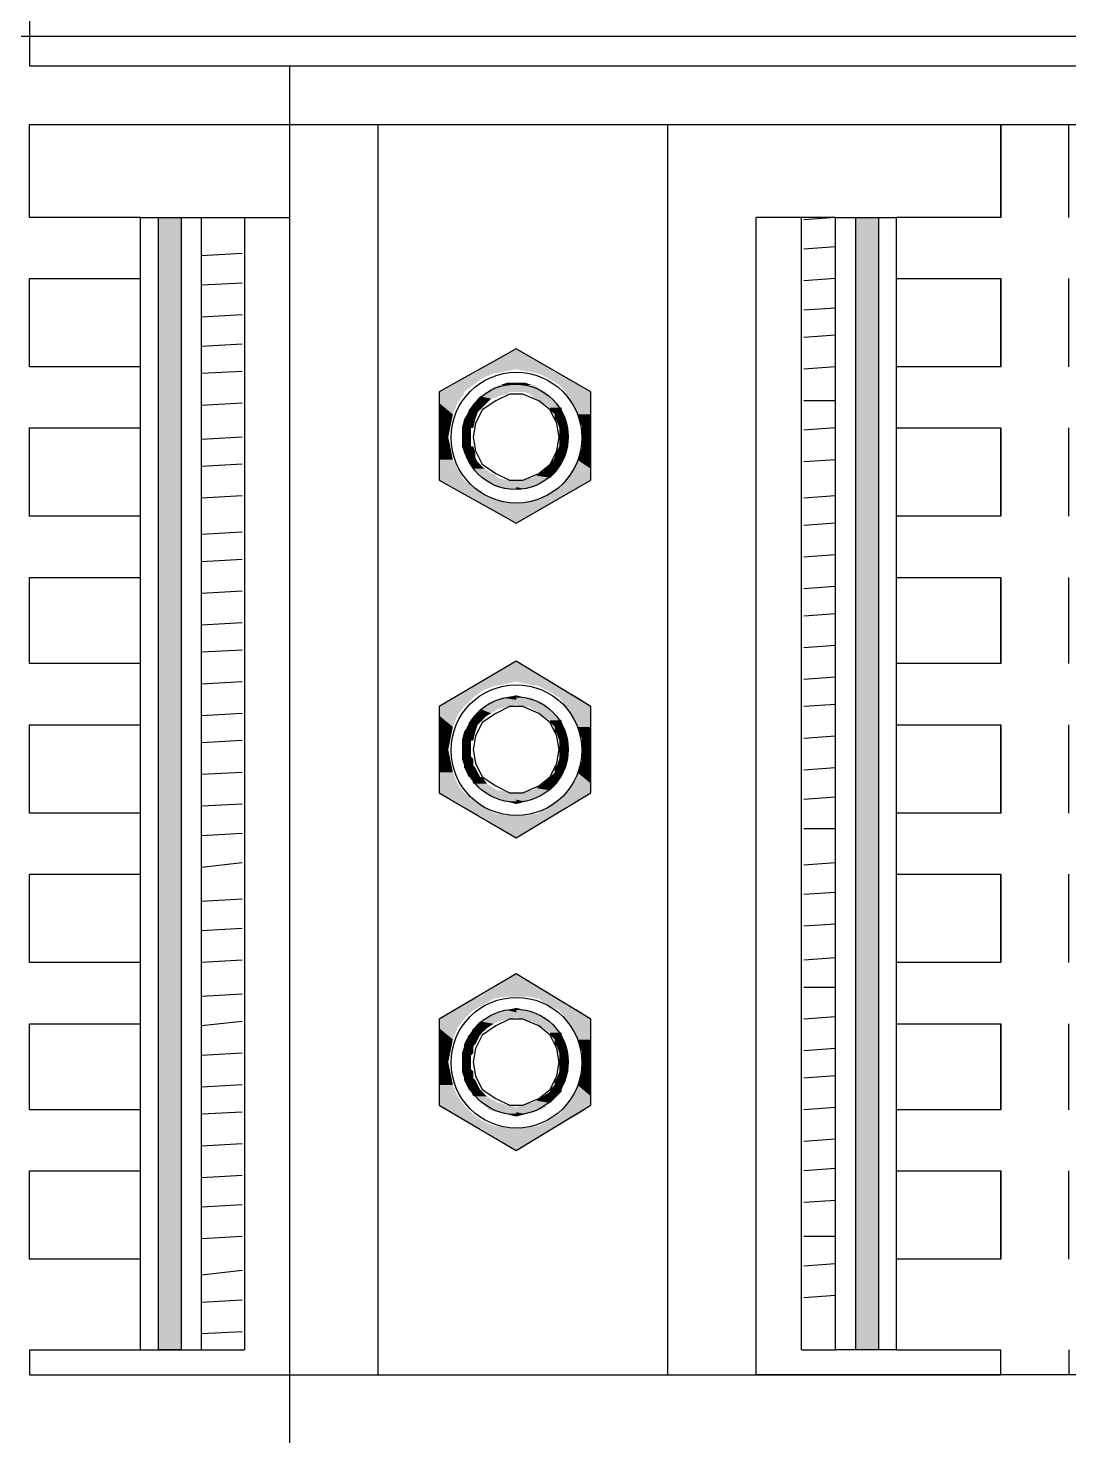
# Model space of a CAD drawing. Header units: millimetres. Extents: x 21.7 to 33, y 17.3 to 23.4.
# Drawn here: x 22.509 to 23.275, y 20.54 to 21.581 of the extents above; entities that cross this region are included whole.
import ezdxf

# ---------------------------------------------------------------- set-up
doc = ezdxf.new("R2010")
doc.units = ezdxf.units.MM
doc.header["$LTSCALE"] = 0.5
doc.layers.add('PDF_Geometry', color=7, linetype='Continuous')
doc.layers.add('PDF_Solid Fills', color=7, linetype='Continuous', true_color=0xcd2027)

msp = doc.modelspace()

# ---------------------------------------------------------------- linework, layer by layer
at = {"layer": 'PDF_Geometry', "lineweight": 25}
msp.add_lwpolyline([(22.51, 21.5533), (24.7567, 21.5533), (24.7567, 21.8517), (22.51, 21.8517)], close=True, dxfattribs=at)
for points in [[(22.3967, 21.575), (24.875, 21.575)], [(22.7017, 20.54), (22.7017, 21.5533)]]:
    msp.add_lwpolyline(points, dxfattribs=at)
at = {"layer": 'PDF_Geometry', "color": 242, "lineweight": 25, "true_color": 0xcd2027}
for points in [[(22.51, 21.4417), (22.51, 21.51)], [(22.5917, 21.4417), (22.51, 21.4417), (22.51, 21.51), (23.225, 21.51), (23.225, 21.4417), (23.1483, 21.4417)], [(22.7667, 20.59), (22.7667, 21.4417), (22.7667, 21.51)], [(22.98, 20.59), (22.98, 21.4417), (22.98, 21.51)], [(23.045, 21.51), (23.465, 21.51)], [(23.225, 21.4417), (23.225, 21.51)], [(23.275, 21.4417), (23.275, 21.51)], [(22.5917, 20.6083), (22.5917, 21.4417)], [(22.5917, 21.4417), (22.6367, 21.4417)], [(22.6367, 20.6083), (22.6367, 21.4417), (22.7017, 21.4417)], [(22.6683, 21.4417), (22.6683, 20.6083)], [(23.465, 20.59), (23.045, 20.59), (23.045, 21.4417)], [(23.1033, 21.4417), (23.045, 21.4417)], [(23.0783, 20.6083), (23.0783, 21.4417)], [(23.1483, 20.6083), (23.1033, 20.6083), (23.1033, 21.4417), (23.08, 21.44)], [(23.1033, 21.4417), (23.1483, 21.4417)], [(23.1483, 20.6083), (23.1483, 21.4417)], [(22.6667, 21.415), (22.6367, 21.4133)], [(23.1033, 21.42), (23.08, 21.4183)], [(22.51, 21.3317), (22.51, 21.3967)], [(22.5917, 21.3317), (22.51, 21.3317), (22.51, 21.3967), (22.5917, 21.3967)], [(22.6667, 21.3933), (22.6367, 21.3917)], [(23.1033, 21.3967), (23.08, 21.395)], [(23.1483, 21.3967), (23.225, 21.3967), (23.225, 21.3317), (23.1483, 21.3317)], [(23.225, 21.3317), (23.225, 21.3967)], [(23.275, 21.3317), (23.275, 21.3967)], [(22.6667, 21.37), (22.6367, 21.3683)], [(23.1033, 21.375), (23.08, 21.3733)], [(22.6667, 21.3483), (22.6367, 21.3467)], [(23.1033, 21.355), (23.08, 21.3533)], [(22.6667, 21.3283), (22.6367, 21.3267)], [(23.1033, 21.3317), (23.08, 21.33)], [(23.1033, 21.3067), (23.08, 21.3067)], [(22.6667, 21.305), (22.6367, 21.3033)], [(22.51, 21.2217), (22.51, 21.2867)], [(22.5917, 21.2217), (22.51, 21.2217), (22.51, 21.2867), (22.5917, 21.2867)], [(23.1033, 21.2867), (23.08, 21.285)], [(23.1483, 21.2867), (23.225, 21.2867), (23.225, 21.2217), (23.1483, 21.2217)], [(23.225, 21.2217), (23.225, 21.2867)], [(23.275, 21.2217), (23.275, 21.2867)], [(22.6667, 21.28), (22.6367, 21.2783)], [(22.6667, 21.26), (22.6367, 21.2583)], [(23.1033, 21.2633), (23.08, 21.2617)], [(22.6667, 21.2367), (22.6367, 21.235)], [(23.1033, 21.2367), (23.08, 21.235)], [(23.1033, 21.2167), (23.08, 21.215)], [(22.6667, 21.21), (22.6367, 21.2083)], [(23.1033, 21.1933), (23.08, 21.1917)], [(22.6667, 21.19), (22.6367, 21.1883)], [(22.51, 21.1133), (22.51, 21.1767)], [(22.5917, 21.1133), (22.51, 21.1133), (22.51, 21.1767), (22.5917, 21.1767)], [(23.1483, 21.1767), (23.225, 21.1767), (23.225, 21.1133), (23.1483, 21.1133)], [(23.225, 21.1133), (23.225, 21.1767)], [(23.275, 21.1133), (23.275, 21.1767)], [(22.6667, 21.1667), (22.6367, 21.165)], [(23.1033, 21.17), (23.08, 21.1683)], [(23.1033, 21.15), (23.08, 21.1483)], [(22.6667, 21.1433), (22.6367, 21.1417)], [(22.6667, 21.1233), (22.6367, 21.1217)], [(23.1033, 21.1267), (23.08, 21.125)], [(22.6667, 21.1), (22.6367, 21.0983)], [(23.1033, 21.1033), (23.08, 21.1017)], [(23.1033, 21.0833), (23.08, 21.0817)], [(22.51, 21.0033), (22.51, 21.0683)], [(22.5917, 21.0033), (22.51, 21.0033), (22.51, 21.0683), (22.5917, 21.0683)], [(22.6667, 21.0767), (22.6367, 21.075)], [(23.1483, 21.0683), (23.225, 21.0683), (23.225, 21.0033), (23.1483, 21.0033)], [(23.225, 21.0033), (23.225, 21.0683)], [(23.275, 21.0033), (23.275, 21.0683)], [(22.6667, 21.0567), (22.6367, 21.055)], [(23.1033, 21.06), (23.08, 21.0583)], [(23.1033, 21.0367), (23.08, 21.035)], [(22.6667, 21.0333), (22.6367, 21.0317)], [(23.1033, 21.015), (23.08, 21.0133)], [(22.6667, 21.01), (22.6367, 21.0083)], [(22.6667, 20.9883), (22.6367, 20.9867)], [(23.1033, 20.9917), (23.08, 20.9917)], [(22.6667, 20.9667), (22.6367, 20.9633)], [(23.1033, 20.9667), (23.08, 20.965)], [(22.51, 20.8933), (22.51, 20.9583)], [(22.5917, 20.8933), (22.51, 20.8933), (22.51, 20.9583), (22.5917, 20.9583)], [(23.1483, 20.9583), (23.225, 20.9583), (23.225, 20.8933), (23.1483, 20.8933)], [(23.225, 20.8933), (23.225, 20.9583)], [(23.275, 20.8933), (23.275, 20.9583)], [(23.1033, 20.945), (23.08, 20.9433)], [(22.6667, 20.94), (22.6367, 20.9383)], [(23.1033, 20.9217), (23.08, 20.92)], [(22.6667, 20.9183), (22.6367, 20.9167)], [(22.6667, 20.895), (22.6367, 20.8933)], [(23.1033, 20.8967), (23.08, 20.895)], [(22.6667, 20.87), (22.6367, 20.8683)], [(23.1033, 20.875), (23.08, 20.875)], [(22.51, 20.785), (22.51, 20.8483)], [(22.5917, 20.785), (22.51, 20.785), (22.51, 20.8483), (22.5917, 20.8483)], [(22.6667, 20.85), (22.6367, 20.8467)], [(23.1033, 20.8533), (23.08, 20.8517)], [(23.1483, 20.8483), (23.225, 20.8483), (23.225, 20.785), (23.1483, 20.785)], [(23.225, 20.785), (23.225, 20.8483)], [(23.275, 20.785), (23.275, 20.8483)], [(23.1033, 20.83), (23.08, 20.8283)], [(22.6667, 20.8267), (22.6367, 20.825)], [(23.1033, 20.81), (23.08, 20.8083)], [(22.6667, 20.8033), (22.6367, 20.8017)], [(23.1033, 20.7867), (23.08, 20.785)], [(22.6667, 20.7833), (22.6367, 20.7817)], [(22.6667, 20.76), (22.6367, 20.7583)], [(23.1033, 20.7633), (23.08, 20.7617)], [(22.51, 20.675), (22.51, 20.74)], [(22.5917, 20.675), (22.51, 20.675), (22.51, 20.74), (22.5917, 20.74)], [(22.6667, 20.7367), (22.6367, 20.735)], [(23.1033, 20.7417), (23.08, 20.74)], [(23.1483, 20.74), (23.225, 20.74), (23.225, 20.675), (23.1483, 20.675)], [(23.225, 20.675), (23.225, 20.74)], [(23.275, 20.675), (23.275, 20.74)], [(22.6667, 20.715), (22.6367, 20.7133)], [(23.1033, 20.7183), (23.08, 20.7167)], [(22.6667, 20.6917), (22.6367, 20.69)], [(23.1033, 20.6917), (23.08, 20.6917)], [(23.1033, 20.6717), (23.08, 20.67)], [(22.6667, 20.6667), (22.6367, 20.6633)], [(22.6667, 20.645), (22.6367, 20.6433)], [(23.1033, 20.6483), (23.08, 20.6467)], [(22.6667, 20.6217), (22.6367, 20.62)], [(22.51, 20.6083), (22.51, 20.59)], [(22.51, 20.6083), (22.5917, 20.6083), (22.6367, 20.6083), (22.6683, 20.6083)], [(23.0783, 20.6083), (23.1033, 20.6083)], [(23.1483, 20.6083), (23.225, 20.6083)], [(23.225, 20.59), (23.225, 20.6083)], [(23.275, 20.6083), (23.275, 20.59)], [(22.51, 20.59), (22.6967, 20.59)], [(22.6967, 20.59), (23.225, 20.59)]]:
    msp.add_lwpolyline(points, dxfattribs=at)
for points in [[(22.605, 21.4417), (22.6217, 21.4417), (22.6217, 20.6083), (22.605, 20.6083)], [(23.1183, 21.4417), (23.135, 21.4417), (23.135, 20.6083), (23.1183, 20.6083)], [(22.8683, 21.345), (22.8117, 21.3133), (22.8117, 21.2483), (22.8683, 21.2167), (22.9233, 21.2483), (22.9233, 21.3133)], [(22.9, 21.28), (22.8983, 21.29), (22.8933, 21.3), (22.885, 21.3067), (22.8733, 21.3117), (22.8633, 21.3117), (22.8533, 21.3067), (22.8433, 21.3), (22.8383, 21.29), (22.8367, 21.28), (22.8383, 21.27), (22.8433, 21.26), (22.8533, 21.2533), (22.8633, 21.2483), (22.8733, 21.2483), (22.885, 21.2533), (22.8933, 21.26), (22.8983, 21.27)], [(22.8683, 21.115), (22.8117, 21.0817), (22.8117, 21.0183), (22.8683, 20.985), (22.9233, 21.0183), (22.9233, 21.0817)], [(22.9, 21.05), (22.8983, 21.06), (22.8933, 21.07), (22.885, 21.0767), (22.8733, 21.0817), (22.8633, 21.0817), (22.8533, 21.0767), (22.8433, 21.07), (22.8383, 21.06), (22.8367, 21.05), (22.8383, 21.04), (22.8433, 21.03), (22.8533, 21.0233), (22.8633, 21.0183), (22.8733, 21.0183), (22.885, 21.0233), (22.8933, 21.03), (22.8983, 21.04)], [(22.8683, 20.885), (22.8117, 20.8517), (22.8117, 20.7883), (22.8683, 20.755), (22.9233, 20.7883), (22.9233, 20.8517)], [(22.9, 20.82), (22.8983, 20.83), (22.8933, 20.84), (22.885, 20.8467), (22.8733, 20.8517), (22.8633, 20.8517), (22.8533, 20.8467), (22.8433, 20.84), (22.8383, 20.83), (22.8367, 20.82), (22.8383, 20.81), (22.8433, 20.8), (22.8533, 20.7933), (22.8633, 20.7883), (22.8733, 20.7883), (22.885, 20.7933), (22.8933, 20.8), (22.8983, 20.81)]]:
    msp.add_lwpolyline(points, close=True, dxfattribs=at)
for centre, radius in [((22.8685, 21.2796), 0.0481), ((22.8678, 21.2802), 0.0388), ((22.8685, 21.0496), 0.0481), ((22.8678, 21.0502), 0.0388), ((22.8685, 20.8196), 0.0481), ((22.8678, 20.8202), 0.0388)]:
    msp.add_circle(centre, radius, dxfattribs=at)
at = {"layer": 'PDF_Solid Fills', "transparency": 33554559}
for points in [[(22.605, 21.4417), (22.6217, 20.6083), (22.605, 20.6083)], [(22.605, 21.4417), (22.6217, 21.4417), (22.6217, 20.6083)], [(23.1183, 21.4417), (23.135, 20.6083), (23.1183, 20.6083)], [(23.1183, 21.4417), (23.135, 21.4417), (23.135, 20.6083)], [(22.8683, 21.345), (22.8683, 21.33), (22.8417, 21.33)], [(22.8683, 21.345), (22.895, 21.33), (22.8683, 21.33)], [(22.84, 21.3283), (22.8517, 21.3267), (22.8367, 21.3267)], [(22.8417, 21.33), (22.86, 21.3283), (22.84, 21.3283)], [(22.84, 21.3283), (22.86, 21.3283), (22.8517, 21.3267)], [(22.8417, 21.33), (22.8683, 21.33), (22.86, 21.3283)], [(22.8683, 21.33), (22.895, 21.3283), (22.8767, 21.3283)], [(22.8683, 21.33), (22.895, 21.33), (22.895, 21.3283)], [(22.8767, 21.3283), (22.9, 21.3267), (22.885, 21.3267)], [(22.8767, 21.3283), (22.895, 21.3283), (22.9, 21.3267)], [(22.8217, 21.3183), (22.83, 21.3133), (22.8117, 21.3133)], [(22.83, 21.3233), (22.8367, 21.3183), (22.8217, 21.3183)], [(22.8217, 21.3183), (22.8367, 21.3183), (22.83, 21.3133)], [(22.8367, 21.3267), (22.8433, 21.3233), (22.83, 21.3233)], [(22.83, 21.3233), (22.8433, 21.3233), (22.8367, 21.3183)], [(22.8367, 21.3267), (22.8517, 21.3267), (22.8433, 21.3233)], [(22.855, 21.3183), (22.8683, 21.315), (22.8483, 21.315)], [(22.8567, 21.3183), (22.8683, 21.3183), (22.855, 21.3183)], [(22.855, 21.3183), (22.8683, 21.3183), (22.8683, 21.315)], [(22.8617, 21.32), (22.8683, 21.3183), (22.8567, 21.3183)], [(22.8567, 21.3183), (22.8683, 21.3183), (22.8683, 21.3183)], [(22.8683, 21.32), (22.8617, 21.32), (22.8617, 21.32)], [(22.8617, 21.32), (22.8683, 21.32), (22.8683, 21.3183)], [(22.8683, 21.32), (22.875, 21.32), (22.875, 21.32)], [(22.8683, 21.32), (22.88, 21.3183), (22.8683, 21.3183)], [(22.8683, 21.32), (22.875, 21.32), (22.88, 21.3183)], [(22.8683, 21.3183), (22.8817, 21.3183), (22.8817, 21.3183)], [(22.8683, 21.3183), (22.88, 21.3183), (22.8817, 21.3183)], [(22.8683, 21.3183), (22.8867, 21.315), (22.8683, 21.315)], [(22.8683, 21.3183), (22.8817, 21.3183), (22.8867, 21.315)], [(22.885, 21.3267), (22.905, 21.3233), (22.8917, 21.3233)], [(22.885, 21.3267), (22.9, 21.3267), (22.905, 21.3233)], [(22.8917, 21.3233), (22.915, 21.3183), (22.9, 21.3183)], [(22.8917, 21.3233), (22.905, 21.3233), (22.915, 21.3183)], [(22.9, 21.3183), (22.9233, 21.3133), (22.905, 21.3133)], [(22.9, 21.3183), (22.915, 21.3183), (22.9233, 21.3133)], [(22.8117, 21.3133), (22.83, 21.3117), (22.8117, 21.3117)], [(22.8117, 21.3133), (22.83, 21.3133), (22.83, 21.3117)], [(22.8117, 21.3117), (22.825, 21.305), (22.8117, 21.305)], [(22.8117, 21.3117), (22.83, 21.3117), (22.825, 21.305)], [(22.84, 21.3083), (22.8467, 21.305), (22.8383, 21.305)], [(22.8417, 21.31), (22.85, 21.3083), (22.84, 21.3083)], [(22.84, 21.3083), (22.85, 21.3083), (22.8467, 21.305)], [(22.845, 21.3117), (22.855, 21.31), (22.8417, 21.31)], [(22.8417, 21.31), (22.855, 21.31), (22.855, 21.31)], [(22.8417, 21.31), (22.855, 21.31), (22.85, 21.3083)], [(22.8467, 21.3133), (22.8633, 21.3133), (22.845, 21.3133)], [(22.845, 21.3133), (22.8617, 21.3117), (22.845, 21.3117)], [(22.845, 21.3133), (22.8633, 21.3133), (22.8617, 21.3117)], [(22.845, 21.3117), (22.8617, 21.3117), (22.855, 21.31)], [(22.8483, 21.315), (22.8683, 21.3133), (22.8467, 21.3133)], [(22.8467, 21.3133), (22.8683, 21.3133), (22.8633, 21.3133)], [(22.8483, 21.315), (22.8683, 21.315), (22.8683, 21.3133)], [(22.8683, 21.315), (22.89, 21.3133), (22.8683, 21.3133)], [(22.8683, 21.315), (22.8867, 21.315), (22.89, 21.3133)], [(22.8683, 21.3133), (22.89, 21.3133), (22.8717, 21.3133)], [(22.8683, 21.3133), (22.89, 21.3133), (22.89, 21.3133)], [(22.8717, 21.3133), (22.89, 21.3133), (22.8733, 21.3133)], [(22.8717, 21.3133), (22.89, 21.3133), (22.89, 21.3133)], [(22.8733, 21.3133), (22.8917, 21.3117), (22.8783, 21.3117)], [(22.8733, 21.3133), (22.89, 21.3133), (22.8917, 21.3117)], [(22.8783, 21.3117), (22.8933, 21.31), (22.88, 21.31)], [(22.8783, 21.3117), (22.8917, 21.3117), (22.8933, 21.31)], [(22.88, 21.31), (22.895, 21.3083), (22.8833, 21.3083)], [(22.88, 21.31), (22.8933, 21.31), (22.895, 21.3083)], [(22.8833, 21.3083), (22.8983, 21.305), (22.8883, 21.305)], [(22.8833, 21.3083), (22.895, 21.3083), (22.8983, 21.305)], [(22.905, 21.3133), (22.9233, 21.3117), (22.905, 21.3117)], [(22.905, 21.3133), (22.9233, 21.3133), (22.9233, 21.3117)], [(22.905, 21.3117), (22.9233, 21.305), (22.91, 21.305)], [(22.905, 21.3117), (22.9233, 21.3117), (22.9233, 21.305)], [(22.8117, 21.305), (22.8217, 21.2967), (22.8117, 21.2967)], [(22.8117, 21.305), (22.825, 21.305), (22.8217, 21.2967)], [(22.8117, 21.2967), (22.82, 21.2883), (22.8117, 21.2883)], [(22.8117, 21.2967), (22.8217, 21.2967), (22.82, 21.2883)], [(22.8333, 21.2983), (22.8383, 21.2933), (22.83, 21.2933)], [(22.8367, 21.3033), (22.8417, 21.3), (22.8333, 21.3)], [(22.8333, 21.3), (22.84, 21.2983), (22.8333, 21.2983)], [(22.8333, 21.3), (22.8417, 21.3), (22.84, 21.2983)], [(22.8333, 21.2983), (22.84, 21.2983), (22.8383, 21.2933)], [(22.8383, 21.305), (22.845, 21.3033), (22.8367, 21.3033)], [(22.8367, 21.3033), (22.845, 21.3033), (22.8417, 21.3)], [(22.8383, 21.305), (22.8467, 21.305), (22.845, 21.3033)], [(22.8883, 21.305), (22.8983, 21.305), (22.8983, 21.305)], [(22.8883, 21.305), (22.9017, 21.3017), (22.8933, 21.3017)], [(22.8883, 21.305), (22.8983, 21.305), (22.9017, 21.3017)], [(22.8933, 21.3017), (22.9017, 21.3), (22.8933, 21.3)], [(22.8933, 21.3017), (22.9017, 21.3017), (22.9017, 21.3)], [(22.8933, 21.3), (22.9033, 21.2967), (22.8967, 21.2967)], [(22.8933, 21.3), (22.9017, 21.3), (22.9033, 21.2967)], [(22.8967, 21.2967), (22.905, 21.2933), (22.8967, 21.2933)], [(22.8967, 21.2967), (22.9033, 21.2967), (22.905, 21.2933)], [(22.91, 21.305), (22.9233, 21.2967), (22.9133, 21.2967)], [(22.91, 21.305), (22.9233, 21.305), (22.9233, 21.2967)], [(22.9133, 21.2967), (22.9233, 21.2883), (22.9167, 21.2883)], [(22.9133, 21.2967), (22.9233, 21.2967), (22.9233, 21.2883)], [(22.8117, 21.2883), (22.8183, 21.28), (22.8117, 21.28)], [(22.8117, 21.2883), (22.82, 21.2883), (22.8183, 21.28)], [(22.83, 21.2933), (22.8367, 21.2867), (22.8283, 21.2867)], [(22.8283, 21.2867), (22.835, 21.2867), (22.835, 21.2867)], [(22.8283, 21.2867), (22.8367, 21.2867), (22.835, 21.2867)], [(22.8283, 21.2867), (22.835, 21.28), (22.8283, 21.28)], [(22.8283, 21.2867), (22.835, 21.2867), (22.835, 21.28)], [(22.83, 21.2933), (22.8383, 21.2933), (22.8383, 21.2933)], [(22.83, 21.2933), (22.8383, 21.2933), (22.8367, 21.2867)], [(22.8967, 21.2933), (22.905, 21.2917), (22.8983, 21.2917)], [(22.8967, 21.2933), (22.905, 21.2933), (22.905, 21.2917)], [(22.8983, 21.2917), (22.9067, 21.2867), (22.9, 21.2867)], [(22.8983, 21.2917), (22.905, 21.2917), (22.9067, 21.2867)], [(22.9, 21.2867), (22.9067, 21.2867), (22.9067, 21.2867)], [(22.9, 21.2867), (22.9067, 21.28), (22.9, 21.28)], [(22.9, 21.2867), (22.9067, 21.2867), (22.9067, 21.28)], [(22.9167, 21.2883), (22.9233, 21.28), (22.9167, 21.28)], [(22.9167, 21.2883), (22.9233, 21.2883), (22.9233, 21.28)], [(22.8117, 21.28), (22.82, 21.2717), (22.8117, 21.2717)], [(22.8117, 21.28), (22.8183, 21.28), (22.82, 21.2717)], [(22.8283, 21.28), (22.835, 21.2733), (22.8283, 21.2733)], [(22.8283, 21.28), (22.835, 21.28), (22.835, 21.2733)], [(22.9, 21.28), (22.9067, 21.275), (22.9, 21.275)], [(22.9, 21.28), (22.9067, 21.28), (22.9067, 21.275)], [(22.9, 21.275), (22.9067, 21.2733), (22.9, 21.2733)], [(22.9, 21.275), (22.9067, 21.275), (22.9067, 21.2733)], [(22.9167, 21.28), (22.9233, 21.2717), (22.9167, 21.2717)], [(22.9167, 21.28), (22.9233, 21.28), (22.9233, 21.2717)], [(22.8117, 21.2717), (22.8217, 21.2633), (22.8117, 21.2633)], [(22.8117, 21.2717), (22.82, 21.2717), (22.8217, 21.2633)], [(22.8283, 21.2733), (22.8367, 21.2733), (22.8367, 21.2733)], [(22.8283, 21.2733), (22.835, 21.2733), (22.8367, 21.2733)], [(22.8283, 21.2733), (22.8383, 21.2683), (22.83, 21.2683)], [(22.8283, 21.2733), (22.8367, 21.2733), (22.8383, 21.2683)], [(22.83, 21.2683), (22.8383, 21.265), (22.8317, 21.265)], [(22.83, 21.2683), (22.8383, 21.2683), (22.8383, 21.265)], [(22.8317, 21.265), (22.84, 21.2617), (22.8333, 21.2617)], [(22.8317, 21.265), (22.8383, 21.265), (22.84, 21.2617)], [(22.8967, 21.265), (22.9017, 21.26), (22.8933, 21.26)], [(22.8983, 21.27), (22.905, 21.2667), (22.8967, 21.2667)], [(22.8967, 21.2667), (22.9033, 21.265), (22.8967, 21.265)], [(22.8967, 21.2667), (22.905, 21.2667), (22.9033, 21.265)], [(22.8967, 21.265), (22.9033, 21.265), (22.9017, 21.26)], [(22.9, 21.2733), (22.905, 21.27), (22.8983, 21.27)], [(22.8983, 21.27), (22.905, 21.27), (22.905, 21.2667)], [(22.9, 21.2733), (22.9067, 21.2733), (22.905, 21.27)], [(22.9167, 21.2717), (22.9233, 21.2633), (22.9133, 21.2633)], [(22.9167, 21.2717), (22.9233, 21.2717), (22.9233, 21.2633)], [(22.8117, 21.2633), (22.825, 21.2567), (22.8117, 21.2567)], [(22.8117, 21.2633), (22.8217, 21.2633), (22.825, 21.2567)], [(22.8117, 21.2567), (22.83, 21.2483), (22.8117, 21.2483)], [(22.8117, 21.2567), (22.825, 21.2567), (22.83, 21.2483)], [(22.8333, 21.2617), (22.8433, 21.2583), (22.835, 21.2583)], [(22.8333, 21.2617), (22.84, 21.2617), (22.8433, 21.2583)], [(22.835, 21.2583), (22.845, 21.2567), (22.8367, 21.2567)], [(22.835, 21.2583), (22.8433, 21.2583), (22.845, 21.2567)], [(22.8367, 21.2567), (22.85, 21.2533), (22.84, 21.2533)], [(22.8367, 21.2567), (22.845, 21.2567), (22.85, 21.2533)], [(22.8883, 21.255), (22.895, 21.2517), (22.8833, 21.2517)], [(22.8933, 21.26), (22.8983, 21.255), (22.8883, 21.255)], [(22.8883, 21.255), (22.8983, 21.255), (22.8983, 21.255)], [(22.8883, 21.255), (22.8983, 21.255), (22.895, 21.2517)], [(22.8933, 21.26), (22.9017, 21.26), (22.9017, 21.26)], [(22.8933, 21.26), (22.9017, 21.26), (22.8983, 21.255)], [(22.91, 21.2567), (22.9233, 21.2483), (22.905, 21.2483)], [(22.9133, 21.2633), (22.9233, 21.2567), (22.91, 21.2567)], [(22.91, 21.2567), (22.9233, 21.2567), (22.9233, 21.2483)], [(22.9133, 21.2633), (22.9233, 21.2633), (22.9233, 21.2567)], [(22.8117, 21.2483), (22.83, 21.2483), (22.83, 21.2483)], [(22.8117, 21.2483), (22.8367, 21.2433), (22.8217, 21.2433)], [(22.8117, 21.2483), (22.83, 21.2483), (22.8367, 21.2433)], [(22.84, 21.2533), (22.8517, 21.2533), (22.8517, 21.2533)], [(22.84, 21.2533), (22.85, 21.2533), (22.8517, 21.2533)], [(22.84, 21.2533), (22.855, 21.25), (22.8433, 21.25)], [(22.84, 21.2533), (22.8517, 21.2533), (22.855, 21.25)], [(22.8433, 21.25), (22.8617, 21.2483), (22.845, 21.2483)], [(22.8433, 21.25), (22.855, 21.25), (22.8617, 21.2483)], [(22.845, 21.2483), (22.8633, 21.2483), (22.8633, 21.2483)], [(22.845, 21.2483), (22.8617, 21.2483), (22.8633, 21.2483)], [(22.845, 21.2483), (22.8683, 21.2483), (22.8683, 21.2483)], [(22.845, 21.2483), (22.8633, 21.2483), (22.8683, 21.2483)], [(22.845, 21.2483), (22.8683, 21.2483), (22.8683, 21.2483)], [(22.845, 21.2483), (22.8683, 21.2433), (22.8533, 21.2433)], [(22.845, 21.2483), (22.8683, 21.2483), (22.8683, 21.2433)], [(22.8717, 21.2483), (22.89, 21.2483), (22.8683, 21.2483)], [(22.8683, 21.2483), (22.89, 21.2483), (22.89, 21.2483)], [(22.8683, 21.2483), (22.8867, 21.2467), (22.8683, 21.2467)], [(22.8683, 21.2483), (22.89, 21.2483), (22.8867, 21.2467)], [(22.8683, 21.2467), (22.8817, 21.2433), (22.8683, 21.2433)], [(22.8683, 21.2467), (22.8867, 21.2467), (22.8817, 21.2433)], [(22.8733, 21.2483), (22.89, 21.2483), (22.8717, 21.2483)], [(22.8717, 21.2483), (22.89, 21.2483), (22.89, 21.2483)], [(22.8783, 21.25), (22.89, 21.2483), (22.8733, 21.2483)], [(22.8733, 21.2483), (22.89, 21.2483), (22.89, 21.2483)], [(22.88, 21.25), (22.8917, 21.25), (22.8783, 21.25)], [(22.8783, 21.25), (22.8917, 21.25), (22.89, 21.2483)], [(22.8833, 21.2517), (22.8933, 21.25), (22.88, 21.25)], [(22.88, 21.25), (22.8933, 21.25), (22.8917, 21.25)], [(22.8833, 21.2517), (22.895, 21.2517), (22.8933, 21.25)], [(22.905, 21.2483), (22.915, 21.2433), (22.9, 21.2433)], [(22.905, 21.2483), (22.9233, 21.2483), (22.9233, 21.2483)], [(22.905, 21.2483), (22.9233, 21.2483), (22.915, 21.2433)], [(22.8217, 21.2433), (22.8433, 21.2383), (22.83, 21.2383)], [(22.8217, 21.2433), (22.8367, 21.2433), (22.8433, 21.2383)], [(22.83, 21.2383), (22.8517, 21.235), (22.8367, 21.235)], [(22.83, 21.2383), (22.8433, 21.2383), (22.8517, 21.235)], [(22.8367, 21.235), (22.86, 21.2317), (22.84, 21.2317)], [(22.8367, 21.235), (22.8517, 21.235), (22.86, 21.2317)], [(22.8533, 21.2433), (22.8683, 21.2417), (22.86, 21.2417)], [(22.8533, 21.2433), (22.8683, 21.2433), (22.8683, 21.2417)], [(22.86, 21.2417), (22.8683, 21.2417), (22.8617, 21.2417)], [(22.86, 21.2417), (22.8683, 21.2417), (22.8683, 21.2417)], [(22.8617, 21.2417), (22.8683, 21.2417), (22.8683, 21.2417)], [(22.8683, 21.2433), (22.875, 21.2417), (22.8683, 21.2417)], [(22.8683, 21.2433), (22.8817, 21.2433), (22.875, 21.2417)], [(22.8683, 21.2417), (22.875, 21.2417), (22.875, 21.2417)], [(22.885, 21.235), (22.895, 21.2317), (22.8767, 21.2317)], [(22.8917, 21.2383), (22.9, 21.235), (22.885, 21.235)], [(22.885, 21.235), (22.9, 21.235), (22.895, 21.2317)], [(22.9, 21.2433), (22.905, 21.2383), (22.8917, 21.2383)], [(22.8917, 21.2383), (22.905, 21.2383), (22.9, 21.235)], [(22.9, 21.2433), (22.915, 21.2433), (22.905, 21.2383)], [(22.84, 21.2317), (22.8683, 21.2317), (22.8417, 21.2317)], [(22.84, 21.2317), (22.86, 21.2317), (22.8683, 21.2317)], [(22.8417, 21.2317), (22.8683, 21.2317), (22.8683, 21.2167)], [(22.8683, 21.2317), (22.895, 21.2317), (22.8683, 21.2167)], [(22.8767, 21.2317), (22.895, 21.2317), (22.8683, 21.2317)], [(22.8767, 21.2317), (22.895, 21.2317), (22.895, 21.2317)], [(22.8683, 21.115), (22.8683, 21.1), (22.8417, 21.1)], [(22.8683, 21.115), (22.895, 21.1), (22.8683, 21.1)], [(22.84, 21.0983), (22.8517, 21.0967), (22.8367, 21.0967)], [(22.8417, 21.1), (22.86, 21.0983), (22.84, 21.0983)], [(22.84, 21.0983), (22.86, 21.0983), (22.8517, 21.0967)], [(22.8417, 21.1), (22.8683, 21.1), (22.86, 21.0983)], [(22.8683, 21.1), (22.895, 21.0983), (22.8767, 21.0983)], [(22.8683, 21.1), (22.895, 21.1), (22.895, 21.0983)], [(22.8767, 21.0983), (22.9, 21.0967), (22.885, 21.0967)], [(22.8767, 21.0983), (22.895, 21.0983), (22.9, 21.0967)], [(22.8217, 21.0883), (22.83, 21.0817), (22.8117, 21.0817)], [(22.83, 21.0933), (22.8367, 21.0883), (22.8217, 21.0883)], [(22.8217, 21.0883), (22.8367, 21.0883), (22.83, 21.0817)], [(22.8367, 21.0967), (22.8433, 21.0933), (22.83, 21.0933)], [(22.83, 21.0933), (22.8433, 21.0933), (22.8367, 21.0883)], [(22.8367, 21.0967), (22.8517, 21.0967), (22.8433, 21.0933)], [(22.8567, 21.0883), (22.8683, 21.0867), (22.855, 21.0867)], [(22.8617, 21.0883), (22.8683, 21.0883), (22.8567, 21.0883)], [(22.8567, 21.0883), (22.8683, 21.0883), (22.8683, 21.0867)], [(22.8683, 21.09), (22.8683, 21.0883), (22.8617, 21.0883)], [(22.8617, 21.0883), (22.8683, 21.0883), (22.8683, 21.0883)], [(22.8683, 21.09), (22.875, 21.0883), (22.8683, 21.0883)], [(22.8683, 21.0883), (22.88, 21.0883), (22.88, 21.0883)], [(22.8683, 21.0883), (22.875, 21.0883), (22.88, 21.0883)], [(22.8683, 21.0883), (22.8817, 21.0867), (22.8683, 21.0867)], [(22.8683, 21.0883), (22.88, 21.0883), (22.8817, 21.0867)], [(22.885, 21.0967), (22.905, 21.0933), (22.8917, 21.0933)], [(22.885, 21.0967), (22.9, 21.0967), (22.905, 21.0933)], [(22.8917, 21.0933), (22.915, 21.0883), (22.9, 21.0883)], [(22.8917, 21.0933), (22.905, 21.0933), (22.915, 21.0883)], [(22.9, 21.0883), (22.9233, 21.0817), (22.905, 21.0817)], [(22.9, 21.0883), (22.915, 21.0883), (22.9233, 21.0817)], [(22.8117, 21.0817), (22.83, 21.0817), (22.83, 21.0817)], [(22.8117, 21.0817), (22.825, 21.075), (22.8117, 21.075)], [(22.8117, 21.0817), (22.83, 21.0817), (22.825, 21.075)], [(22.8417, 21.08), (22.85, 21.0767), (22.84, 21.0767)], [(22.845, 21.0817), (22.855, 21.08), (22.8417, 21.08)], [(22.8417, 21.08), (22.855, 21.08), (22.855, 21.08)], [(22.8417, 21.08), (22.855, 21.08), (22.85, 21.0767)], [(22.8467, 21.0833), (22.8633, 21.0817), (22.845, 21.0817)], [(22.845, 21.0817), (22.8617, 21.0817), (22.8617, 21.0817)], [(22.845, 21.0817), (22.8633, 21.0817), (22.8617, 21.0817)], [(22.845, 21.0817), (22.8617, 21.0817), (22.855, 21.08)], [(22.8483, 21.085), (22.8683, 21.0833), (22.8467, 21.0833)], [(22.8467, 21.0833), (22.8683, 21.0833), (22.8633, 21.0817)], [(22.855, 21.0867), (22.8683, 21.085), (22.8483, 21.085)], [(22.8483, 21.085), (22.8683, 21.085), (22.8683, 21.0833)], [(22.855, 21.0867), (22.8683, 21.0867), (22.8683, 21.085)], [(22.8683, 21.0867), (22.8867, 21.085), (22.8683, 21.085)], [(22.8683, 21.0867), (22.8817, 21.0867), (22.8867, 21.085)], [(22.8683, 21.085), (22.89, 21.0833), (22.8683, 21.0833)], [(22.8683, 21.085), (22.8867, 21.085), (22.89, 21.0833)], [(22.8683, 21.0833), (22.89, 21.0817), (22.8717, 21.0817)], [(22.8683, 21.0833), (22.89, 21.0833), (22.89, 21.0817)], [(22.8717, 21.0817), (22.89, 21.0817), (22.8733, 21.0817)], [(22.8717, 21.0817), (22.89, 21.0817), (22.89, 21.0817)], [(22.8733, 21.0817), (22.8917, 21.0817), (22.8783, 21.0817)], [(22.8733, 21.0817), (22.89, 21.0817), (22.8917, 21.0817)], [(22.8783, 21.0817), (22.8933, 21.08), (22.88, 21.08)], [(22.8783, 21.0817), (22.8917, 21.0817), (22.8933, 21.08)], [(22.88, 21.08), (22.895, 21.0783), (22.8833, 21.0783)], [(22.88, 21.08), (22.8933, 21.08), (22.895, 21.0783)], [(22.8833, 21.0783), (22.8983, 21.075), (22.8883, 21.075)], [(22.8833, 21.0783), (22.895, 21.0783), (22.8983, 21.075)], [(22.905, 21.0817), (22.9233, 21.0817), (22.9233, 21.0817)], [(22.905, 21.0817), (22.9233, 21.075), (22.91, 21.075)], [(22.905, 21.0817), (22.9233, 21.0817), (22.9233, 21.075)], [(22.8117, 21.075), (22.8217, 21.0667), (22.8117, 21.0667)], [(22.8117, 21.075), (22.825, 21.075), (22.8217, 21.0667)], [(22.8117, 21.0667), (22.82, 21.0583), (22.8117, 21.0583)], [(22.8117, 21.0667), (22.8217, 21.0667), (22.82, 21.0583)], [(22.8333, 21.0683), (22.8383, 21.0633), (22.83, 21.0633)], [(22.8367, 21.0733), (22.8417, 21.07), (22.8333, 21.07)], [(22.8333, 21.07), (22.84, 21.0683), (22.8333, 21.0683)], [(22.8333, 21.07), (22.8417, 21.07), (22.84, 21.0683)], [(22.8333, 21.0683), (22.84, 21.0683), (22.8383, 21.0633)], [(22.8383, 21.075), (22.845, 21.0733), (22.8367, 21.0733)], [(22.8367, 21.0733), (22.845, 21.0733), (22.8417, 21.07)], [(22.84, 21.0767), (22.8467, 21.075), (22.8383, 21.075)], [(22.8383, 21.075), (22.8467, 21.075), (22.845, 21.0733)], [(22.84, 21.0767), (22.85, 21.0767), (22.8467, 21.075)], [(22.8883, 21.075), (22.8983, 21.075), (22.8983, 21.075)], [(22.8883, 21.075), (22.9017, 21.0717), (22.8933, 21.0717)], [(22.8883, 21.075), (22.8983, 21.075), (22.9017, 21.0717)], [(22.8933, 21.0717), (22.9017, 21.07), (22.8933, 21.07)], [(22.8933, 21.0717), (22.9017, 21.0717), (22.9017, 21.07)], [(22.8933, 21.07), (22.9033, 21.0667), (22.8967, 21.0667)], [(22.8933, 21.07), (22.9017, 21.07), (22.9033, 21.0667)], [(22.8967, 21.0667), (22.905, 21.0633), (22.8967, 21.0633)], [(22.8967, 21.0667), (22.9033, 21.0667), (22.905, 21.0633)], [(22.91, 21.075), (22.9233, 21.0667), (22.9133, 21.0667)], [(22.91, 21.075), (22.9233, 21.075), (22.9233, 21.0667)], [(22.9133, 21.0667), (22.9233, 21.0583), (22.9167, 21.0583)], [(22.9133, 21.0667), (22.9233, 21.0667), (22.9233, 21.0583)], [(22.8117, 21.0583), (22.8183, 21.05), (22.8117, 21.05)], [(22.8117, 21.0583), (22.82, 21.0583), (22.8183, 21.05)], [(22.83, 21.0633), (22.8367, 21.0567), (22.8283, 21.0567)], [(22.8283, 21.0567), (22.835, 21.0567), (22.835, 21.0567)], [(22.8283, 21.0567), (22.8367, 21.0567), (22.835, 21.0567)], [(22.8283, 21.0567), (22.835, 21.05), (22.8283, 21.05)], [(22.8283, 21.0567), (22.835, 21.0567), (22.835, 21.05)], [(22.83, 21.0633), (22.8383, 21.0633), (22.8383, 21.0633)], [(22.83, 21.0633), (22.8383, 21.0633), (22.8367, 21.0567)], [(22.8967, 21.0633), (22.905, 21.0617), (22.8983, 21.0617)], [(22.8967, 21.0633), (22.905, 21.0633), (22.905, 21.0617)], [(22.8983, 21.0617), (22.9067, 21.0567), (22.9, 21.0567)], [(22.8983, 21.0617), (22.905, 21.0617), (22.9067, 21.0567)], [(22.9, 21.0567), (22.9067, 21.0567), (22.9067, 21.0567)], [(22.9, 21.0567), (22.9067, 21.05), (22.9, 21.05)], [(22.9, 21.0567), (22.9067, 21.0567), (22.9067, 21.05)], [(22.9167, 21.0583), (22.9233, 21.05), (22.9167, 21.05)], [(22.9167, 21.0583), (22.9233, 21.0583), (22.9233, 21.05)], [(22.8117, 21.05), (22.82, 21.0417), (22.8117, 21.0417)], [(22.8117, 21.05), (22.8183, 21.05), (22.82, 21.0417)], [(22.8283, 21.05), (22.835, 21.045), (22.8283, 21.045)], [(22.8283, 21.05), (22.835, 21.05), (22.835, 21.045)], [(22.9, 21.05), (22.9067, 21.045), (22.9, 21.045)], [(22.9, 21.05), (22.9067, 21.05), (22.9067, 21.045)], [(22.9167, 21.05), (22.9233, 21.0417), (22.9167, 21.0417)], [(22.9167, 21.05), (22.9233, 21.05), (22.9233, 21.0417)], [(22.8117, 21.0417), (22.8217, 21.0333), (22.8117, 21.0333)], [(22.8117, 21.0417), (22.82, 21.0417), (22.8217, 21.0333)], [(22.8283, 21.045), (22.8367, 21.0433), (22.8283, 21.0433)], [(22.8283, 21.045), (22.835, 21.045), (22.8367, 21.0433)], [(22.8283, 21.0433), (22.8367, 21.0383), (22.83, 21.0383)], [(22.8283, 21.0433), (22.8367, 21.0433), (22.8367, 21.0383)], [(22.83, 21.0383), (22.8383, 21.0367), (22.83, 21.0367)], [(22.83, 21.0383), (22.8367, 21.0383), (22.8383, 21.0367)], [(22.83, 21.0367), (22.84, 21.0333), (22.8317, 21.0333)], [(22.83, 21.0367), (22.8383, 21.0367), (22.84, 21.0333)], [(22.8983, 21.0383), (22.905, 21.0367), (22.8967, 21.0367)], [(22.8967, 21.0367), (22.9033, 21.0333), (22.8967, 21.0333)], [(22.8967, 21.0367), (22.905, 21.0367), (22.9033, 21.0333)], [(22.9, 21.0433), (22.905, 21.0383), (22.8983, 21.0383)], [(22.8983, 21.0383), (22.905, 21.0383), (22.905, 21.0367)], [(22.9, 21.045), (22.9067, 21.0433), (22.9, 21.0433)], [(22.9, 21.045), (22.9067, 21.045), (22.9067, 21.0433)], [(22.9, 21.0433), (22.9067, 21.0433), (22.905, 21.0383)], [(22.9167, 21.0417), (22.9233, 21.0333), (22.9133, 21.0333)], [(22.9167, 21.0417), (22.9233, 21.0417), (22.9233, 21.0333)], [(22.8117, 21.0333), (22.825, 21.025), (22.8117, 21.025)], [(22.8117, 21.0333), (22.8217, 21.0333), (22.825, 21.025)], [(22.8117, 21.025), (22.83, 21.0183), (22.8117, 21.0183)], [(22.8117, 21.025), (22.825, 21.025), (22.83, 21.0183)], [(22.8317, 21.0333), (22.8417, 21.03), (22.8333, 21.03)], [(22.8317, 21.0333), (22.84, 21.0333), (22.8417, 21.03)], [(22.8333, 21.03), (22.8433, 21.03), (22.835, 21.03)], [(22.8333, 21.03), (22.8417, 21.03), (22.8433, 21.03)], [(22.835, 21.03), (22.8467, 21.025), (22.8367, 21.025)], [(22.835, 21.03), (22.8433, 21.03), (22.8467, 21.025)], [(22.8367, 21.025), (22.8467, 21.025), (22.8383, 21.025)], [(22.8367, 21.025), (22.8467, 21.025), (22.8467, 21.025)], [(22.8383, 21.025), (22.8517, 21.0217), (22.84, 21.0217)], [(22.8383, 21.025), (22.8467, 21.025), (22.8517, 21.0217)], [(22.8883, 21.025), (22.895, 21.0217), (22.8833, 21.0217)], [(22.8933, 21.03), (22.8983, 21.025), (22.8883, 21.025)], [(22.8883, 21.025), (22.8983, 21.025), (22.8983, 21.025)], [(22.8883, 21.025), (22.8983, 21.025), (22.895, 21.0217)], [(22.8967, 21.0333), (22.9017, 21.03), (22.8933, 21.03)], [(22.8933, 21.03), (22.9017, 21.03), (22.9017, 21.03)], [(22.8933, 21.03), (22.9017, 21.03), (22.8983, 21.025)], [(22.8967, 21.0333), (22.9033, 21.0333), (22.9017, 21.03)], [(22.91, 21.025), (22.9233, 21.0183), (22.905, 21.0183)], [(22.9133, 21.0333), (22.9233, 21.025), (22.91, 21.025)], [(22.91, 21.025), (22.9233, 21.025), (22.9233, 21.0183)], [(22.9133, 21.0333), (22.9233, 21.0333), (22.9233, 21.025)], [(22.8117, 21.0183), (22.83, 21.0183), (22.83, 21.0183)], [(22.8117, 21.0183), (22.8367, 21.0133), (22.8217, 21.0133)], [(22.8117, 21.0183), (22.83, 21.0183), (22.8367, 21.0133)], [(22.84, 21.0217), (22.855, 21.02), (22.8417, 21.02)], [(22.84, 21.0217), (22.8517, 21.0217), (22.855, 21.02)], [(22.8417, 21.02), (22.8567, 21.02), (22.8433, 21.02)], [(22.8417, 21.02), (22.855, 21.02), (22.8567, 21.02)], [(22.8433, 21.02), (22.8617, 21.0183), (22.845, 21.0183)], [(22.8433, 21.02), (22.8567, 21.02), (22.8617, 21.0183)], [(22.845, 21.0183), (22.8633, 21.0183), (22.8633, 21.0183)], [(22.845, 21.0183), (22.8617, 21.0183), (22.8633, 21.0183)], [(22.845, 21.0183), (22.8683, 21.0183), (22.8467, 21.0183)], [(22.845, 21.0183), (22.8633, 21.0183), (22.8683, 21.0183)], [(22.8467, 21.0183), (22.8683, 21.0167), (22.8483, 21.0167)], [(22.8467, 21.0183), (22.8683, 21.0183), (22.8683, 21.0167)], [(22.8483, 21.0167), (22.8683, 21.0133), (22.855, 21.0133)], [(22.8483, 21.0167), (22.8683, 21.0167), (22.8683, 21.0133)], [(22.8717, 21.0183), (22.89, 21.0183), (22.8683, 21.0183)], [(22.8683, 21.0183), (22.8867, 21.0167), (22.8683, 21.0167)], [(22.8683, 21.0183), (22.89, 21.0183), (22.8867, 21.0167)], [(22.8683, 21.0167), (22.8817, 21.0133), (22.8683, 21.0133)], [(22.8683, 21.0167), (22.8867, 21.0167), (22.8817, 21.0133)], [(22.8733, 21.0183), (22.89, 21.0183), (22.8717, 21.0183)], [(22.8717, 21.0183), (22.89, 21.0183), (22.89, 21.0183)], [(22.8783, 21.02), (22.89, 21.0183), (22.8733, 21.0183)], [(22.8733, 21.0183), (22.89, 21.0183), (22.89, 21.0183)], [(22.88, 21.02), (22.8917, 21.02), (22.8783, 21.02)], [(22.8783, 21.02), (22.8917, 21.02), (22.89, 21.0183)], [(22.8833, 21.0217), (22.8933, 21.02), (22.88, 21.02)], [(22.88, 21.02), (22.8933, 21.02), (22.8917, 21.02)], [(22.8833, 21.0217), (22.895, 21.0217), (22.8933, 21.02)], [(22.905, 21.0183), (22.915, 21.0133), (22.9, 21.0133)], [(22.905, 21.0183), (22.9233, 21.0183), (22.9233, 21.0183)], [(22.905, 21.0183), (22.9233, 21.0183), (22.915, 21.0133)], [(22.8217, 21.0133), (22.8433, 21.0083), (22.83, 21.0083)], [(22.8217, 21.0133), (22.8367, 21.0133), (22.8433, 21.0083)], [(22.83, 21.0083), (22.8517, 21.0033), (22.8367, 21.0033)], [(22.83, 21.0083), (22.8433, 21.0083), (22.8517, 21.0033)], [(22.855, 21.0133), (22.8683, 21.0117), (22.8617, 21.0117)], [(22.855, 21.0133), (22.8683, 21.0133), (22.8683, 21.0117)], [(22.8617, 21.0117), (22.8683, 21.0117), (22.8683, 21.01)], [(22.8683, 21.0133), (22.875, 21.0117), (22.8683, 21.0117)], [(22.8683, 21.0133), (22.8817, 21.0133), (22.875, 21.0117)], [(22.8683, 21.0117), (22.875, 21.0117), (22.8683, 21.01)], [(22.8917, 21.0083), (22.9, 21.0033), (22.885, 21.0033)], [(22.9, 21.0133), (22.905, 21.0083), (22.8917, 21.0083)], [(22.8917, 21.0083), (22.905, 21.0083), (22.9, 21.0033)], [(22.9, 21.0133), (22.915, 21.0133), (22.905, 21.0083)], [(22.8367, 21.0033), (22.86, 21.0017), (22.84, 21.0017)], [(22.8367, 21.0033), (22.8517, 21.0033), (22.86, 21.0017)], [(22.84, 21.0017), (22.8683, 21.0017), (22.8417, 21.0017)], [(22.84, 21.0017), (22.86, 21.0017), (22.8683, 21.0017)], [(22.8417, 21.0017), (22.8683, 21.0017), (22.8683, 20.985)], [(22.8683, 21.0017), (22.895, 21.0017), (22.8683, 20.985)], [(22.8767, 21.0017), (22.895, 21.0017), (22.8683, 21.0017)], [(22.885, 21.0033), (22.895, 21.0017), (22.8767, 21.0017)], [(22.8767, 21.0017), (22.895, 21.0017), (22.895, 21.0017)], [(22.885, 21.0033), (22.9, 21.0033), (22.895, 21.0017)], [(22.8683, 20.885), (22.8683, 20.8683), (22.8417, 20.8683)], [(22.8683, 20.885), (22.895, 20.8683), (22.8683, 20.8683)], [(22.8217, 20.8583), (22.83, 20.8517), (22.8117, 20.8517)], [(22.83, 20.8617), (22.8367, 20.8583), (22.8217, 20.8583)], [(22.8217, 20.8583), (22.8367, 20.8583), (22.83, 20.8517)], [(22.8367, 20.8667), (22.8433, 20.8617), (22.83, 20.8617)], [(22.83, 20.8617), (22.8433, 20.8617), (22.8367, 20.8583)], [(22.84, 20.8683), (22.8517, 20.8667), (22.8367, 20.8667)], [(22.8367, 20.8667), (22.8517, 20.8667), (22.8433, 20.8617)], [(22.8417, 20.8683), (22.86, 20.8683), (22.84, 20.8683)], [(22.84, 20.8683), (22.86, 20.8683), (22.8517, 20.8667)], [(22.8417, 20.8683), (22.8683, 20.8683), (22.86, 20.8683)], [(22.8617, 20.8583), (22.8683, 20.8567), (22.855, 20.8567)], [(22.8683, 20.86), (22.8683, 20.8583), (22.8617, 20.8583)], [(22.8617, 20.8583), (22.8683, 20.8583), (22.8683, 20.8567)], [(22.8683, 20.8683), (22.895, 20.8683), (22.8767, 20.8683)], [(22.8683, 20.8683), (22.895, 20.8683), (22.895, 20.8683)], [(22.8683, 20.86), (22.875, 20.8583), (22.8683, 20.8583)], [(22.8683, 20.8583), (22.8817, 20.8567), (22.8683, 20.8567)], [(22.8683, 20.8583), (22.875, 20.8583), (22.8817, 20.8567)], [(22.8767, 20.8683), (22.9, 20.8667), (22.885, 20.8667)], [(22.8767, 20.8683), (22.895, 20.8683), (22.9, 20.8667)], [(22.885, 20.8667), (22.905, 20.8617), (22.8917, 20.8617)], [(22.885, 20.8667), (22.9, 20.8667), (22.905, 20.8617)], [(22.8917, 20.8617), (22.915, 20.8583), (22.9, 20.8583)], [(22.8917, 20.8617), (22.905, 20.8617), (22.915, 20.8583)], [(22.9, 20.8583), (22.9233, 20.8517), (22.905, 20.8517)], [(22.9, 20.8583), (22.915, 20.8583), (22.9233, 20.8517)], [(22.8117, 20.8517), (22.83, 20.8517), (22.83, 20.8517)], [(22.8117, 20.8517), (22.825, 20.845), (22.8117, 20.845)], [(22.8117, 20.8517), (22.83, 20.8517), (22.825, 20.845)], [(22.84, 20.8483), (22.8467, 20.845), (22.8383, 20.845)], [(22.8417, 20.85), (22.8517, 20.8483), (22.84, 20.8483)], [(22.84, 20.8483), (22.8517, 20.8483), (22.8467, 20.845)], [(22.8433, 20.85), (22.855, 20.85), (22.8417, 20.85)], [(22.8417, 20.85), (22.855, 20.85), (22.8517, 20.8483)], [(22.845, 20.8517), (22.8567, 20.85), (22.8433, 20.85)], [(22.8433, 20.85), (22.8567, 20.85), (22.855, 20.85)], [(22.8467, 20.8533), (22.8633, 20.8517), (22.845, 20.8517)], [(22.845, 20.8517), (22.8617, 20.8517), (22.8617, 20.8517)], [(22.845, 20.8517), (22.8633, 20.8517), (22.8617, 20.8517)], [(22.845, 20.8517), (22.8617, 20.8517), (22.8567, 20.85)], [(22.8483, 20.8533), (22.8683, 20.8533), (22.8467, 20.8533)], [(22.8467, 20.8533), (22.8683, 20.8533), (22.8633, 20.8517)], [(22.855, 20.8567), (22.8683, 20.8533), (22.8483, 20.8533)], [(22.8483, 20.8533), (22.8683, 20.8533), (22.8683, 20.8533)], [(22.855, 20.8567), (22.8683, 20.8567), (22.8683, 20.8533)], [(22.8683, 20.8567), (22.8867, 20.8533), (22.8683, 20.8533)], [(22.8683, 20.8567), (22.8817, 20.8567), (22.8867, 20.8533)], [(22.8683, 20.8533), (22.89, 20.8533), (22.89, 20.8533)], [(22.8683, 20.8533), (22.8867, 20.8533), (22.89, 20.8533)], [(22.8683, 20.8533), (22.89, 20.8517), (22.8717, 20.8517)], [(22.8683, 20.8533), (22.89, 20.8533), (22.89, 20.8517)], [(22.8717, 20.8517), (22.89, 20.8517), (22.8733, 20.8517)], [(22.8717, 20.8517), (22.89, 20.8517), (22.89, 20.8517)], [(22.8733, 20.8517), (22.8917, 20.85), (22.8783, 20.85)], [(22.8733, 20.8517), (22.89, 20.8517), (22.8917, 20.85)], [(22.8783, 20.85), (22.8933, 20.85), (22.88, 20.85)], [(22.8783, 20.85), (22.8917, 20.85), (22.8933, 20.85)], [(22.88, 20.85), (22.895, 20.8483), (22.8833, 20.8483)], [(22.88, 20.85), (22.8933, 20.85), (22.895, 20.8483)], [(22.8833, 20.8483), (22.8983, 20.845), (22.8883, 20.845)], [(22.8833, 20.8483), (22.895, 20.8483), (22.8983, 20.845)], [(22.905, 20.8517), (22.9233, 20.8517), (22.9233, 20.8517)], [(22.905, 20.8517), (22.9233, 20.845), (22.91, 20.845)], [(22.905, 20.8517), (22.9233, 20.8517), (22.9233, 20.845)], [(22.8117, 20.845), (22.8217, 20.8367), (22.8117, 20.8367)], [(22.8117, 20.845), (22.825, 20.845), (22.8217, 20.8367)], [(22.8333, 20.84), (22.84, 20.8367), (22.8317, 20.8367)], [(22.835, 20.8417), (22.8417, 20.84), (22.8333, 20.84)], [(22.8333, 20.84), (22.8417, 20.84), (22.84, 20.8367)], [(22.8367, 20.845), (22.8433, 20.8417), (22.835, 20.8417)], [(22.835, 20.8417), (22.8433, 20.8417), (22.8417, 20.84)], [(22.8383, 20.845), (22.8467, 20.845), (22.8367, 20.845)], [(22.8367, 20.845), (22.8467, 20.845), (22.8433, 20.8417)], [(22.8383, 20.845), (22.8467, 20.845), (22.8467, 20.845)], [(22.8883, 20.845), (22.8983, 20.845), (22.8983, 20.845)], [(22.8883, 20.845), (22.9017, 20.8417), (22.8933, 20.8417)], [(22.8883, 20.845), (22.8983, 20.845), (22.9017, 20.8417)], [(22.8933, 20.8417), (22.9017, 20.84), (22.8933, 20.84)], [(22.8933, 20.8417), (22.9017, 20.8417), (22.9017, 20.84)], [(22.8933, 20.84), (22.9033, 20.8367), (22.8967, 20.8367)], [(22.8933, 20.84), (22.9017, 20.84), (22.9033, 20.8367)], [(22.91, 20.845), (22.9233, 20.8367), (22.9133, 20.8367)], [(22.91, 20.845), (22.9233, 20.845), (22.9233, 20.8367)], [(22.8117, 20.8367), (22.82, 20.8283), (22.8117, 20.8283)], [(22.8117, 20.8367), (22.8217, 20.8367), (22.82, 20.8283)], [(22.8117, 20.8283), (22.8183, 20.82), (22.8117, 20.82)], [(22.8117, 20.8283), (22.82, 20.8283), (22.8183, 20.82)], [(22.83, 20.8317), (22.8367, 20.8267), (22.8283, 20.8267)], [(22.8317, 20.8367), (22.8383, 20.8333), (22.83, 20.8333)], [(22.83, 20.8333), (22.8367, 20.8317), (22.83, 20.8317)], [(22.83, 20.8333), (22.8383, 20.8333), (22.8367, 20.8317)], [(22.83, 20.8317), (22.8367, 20.8317), (22.8367, 20.8267)], [(22.8317, 20.8367), (22.84, 20.8367), (22.8383, 20.8333)], [(22.8967, 20.8367), (22.905, 20.8333), (22.8967, 20.8333)], [(22.8967, 20.8367), (22.9033, 20.8367), (22.905, 20.8333)], [(22.8967, 20.8333), (22.905, 20.8317), (22.8983, 20.8317)], [(22.8967, 20.8333), (22.905, 20.8333), (22.905, 20.8317)], [(22.8983, 20.8317), (22.9067, 20.8267), (22.9, 20.8267)], [(22.8983, 20.8317), (22.905, 20.8317), (22.9067, 20.8267)], [(22.9133, 20.8367), (22.9233, 20.8283), (22.9167, 20.8283)], [(22.9133, 20.8367), (22.9233, 20.8367), (22.9233, 20.8283)], [(22.9167, 20.8283), (22.9233, 20.82), (22.9167, 20.82)], [(22.9167, 20.8283), (22.9233, 20.8283), (22.9233, 20.82)], [(22.8117, 20.82), (22.82, 20.8117), (22.8117, 20.8117)], [(22.8117, 20.82), (22.8183, 20.82), (22.82, 20.8117)], [(22.8283, 20.8267), (22.835, 20.825), (22.8283, 20.825)], [(22.8283, 20.8267), (22.8367, 20.8267), (22.835, 20.825)], [(22.8283, 20.825), (22.835, 20.82), (22.8283, 20.82)], [(22.8283, 20.825), (22.835, 20.825), (22.835, 20.82)], [(22.8283, 20.82), (22.835, 20.815), (22.8283, 20.815)], [(22.8283, 20.82), (22.835, 20.82), (22.835, 20.815)], [(22.9, 20.8267), (22.9067, 20.825), (22.9, 20.825)], [(22.9, 20.8267), (22.9067, 20.8267), (22.9067, 20.825)], [(22.9, 20.825), (22.9067, 20.82), (22.9, 20.82)], [(22.9, 20.825), (22.9067, 20.825), (22.9067, 20.82)], [(22.9, 20.82), (22.9067, 20.815), (22.9, 20.815)], [(22.9, 20.82), (22.9067, 20.82), (22.9067, 20.815)], [(22.9167, 20.82), (22.9233, 20.8117), (22.9167, 20.8117)], [(22.9167, 20.82), (22.9233, 20.82), (22.9233, 20.8117)], [(22.8117, 20.8117), (22.8217, 20.8033), (22.8117, 20.8033)], [(22.8117, 20.8117), (22.82, 20.8117), (22.8217, 20.8033)], [(22.8283, 20.815), (22.8367, 20.8133), (22.8283, 20.8133)], [(22.8283, 20.815), (22.835, 20.815), (22.8367, 20.8133)], [(22.8283, 20.8133), (22.8367, 20.8083), (22.83, 20.8083)], [(22.8283, 20.8133), (22.8367, 20.8133), (22.8367, 20.8083)], [(22.83, 20.8083), (22.8383, 20.8067), (22.83, 20.8067)], [(22.83, 20.8083), (22.8367, 20.8083), (22.8383, 20.8067)], [(22.83, 20.8067), (22.84, 20.8033), (22.8317, 20.8033)], [(22.83, 20.8067), (22.8383, 20.8067), (22.84, 20.8033)], [(22.8983, 20.8083), (22.905, 20.8067), (22.8967, 20.8067)], [(22.8967, 20.8067), (22.9033, 20.8033), (22.8967, 20.8033)], [(22.8967, 20.8067), (22.905, 20.8067), (22.9033, 20.8033)], [(22.9, 20.8133), (22.905, 20.8083), (22.8983, 20.8083)], [(22.8983, 20.8083), (22.905, 20.8083), (22.905, 20.8067)], [(22.9, 20.815), (22.9067, 20.8133), (22.9, 20.8133)], [(22.9, 20.815), (22.9067, 20.815), (22.9067, 20.8133)], [(22.9, 20.8133), (22.9067, 20.8133), (22.905, 20.8083)], [(22.9167, 20.8117), (22.9233, 20.8033), (22.9133, 20.8033)], [(22.9167, 20.8117), (22.9233, 20.8117), (22.9233, 20.8033)], [(22.8117, 20.8033), (22.825, 20.795), (22.8117, 20.795)], [(22.8117, 20.8033), (22.8217, 20.8033), (22.825, 20.795)], [(22.8317, 20.8033), (22.8417, 20.8), (22.8333, 20.8)], [(22.8317, 20.8033), (22.84, 20.8033), (22.8417, 20.8)], [(22.8333, 20.8), (22.8433, 20.7983), (22.835, 20.7983)], [(22.8333, 20.8), (22.8417, 20.8), (22.8433, 20.7983)], [(22.835, 20.7983), (22.8467, 20.795), (22.8367, 20.795)], [(22.835, 20.7983), (22.8433, 20.7983), (22.8467, 20.795)], [(22.8933, 20.7983), (22.8983, 20.795), (22.8883, 20.795)], [(22.8967, 20.8033), (22.9017, 20.8), (22.8933, 20.8)], [(22.8933, 20.8), (22.9017, 20.7983), (22.8933, 20.7983)], [(22.8933, 20.8), (22.9017, 20.8), (22.9017, 20.7983)], [(22.8933, 20.7983), (22.9017, 20.7983), (22.8983, 20.795)], [(22.8967, 20.8033), (22.9033, 20.8033), (22.9017, 20.8)], [(22.9133, 20.8033), (22.9233, 20.795), (22.91, 20.795)], [(22.9133, 20.8033), (22.9233, 20.8033), (22.9233, 20.795)], [(22.8117, 20.795), (22.83, 20.7883), (22.8117, 20.7883)], [(22.8117, 20.795), (22.825, 20.795), (22.83, 20.7883)], [(22.8117, 20.7883), (22.83, 20.7883), (22.83, 20.7883)], [(22.8117, 20.7883), (22.8367, 20.7817), (22.8217, 20.7817)], [(22.8117, 20.7883), (22.83, 20.7883), (22.8367, 20.7817)], [(22.8367, 20.795), (22.8467, 20.795), (22.8383, 20.795)], [(22.8367, 20.795), (22.8467, 20.795), (22.8467, 20.795)], [(22.8383, 20.795), (22.8517, 20.7917), (22.84, 20.7917)], [(22.8383, 20.795), (22.8467, 20.795), (22.8517, 20.7917)], [(22.84, 20.7917), (22.855, 20.79), (22.8417, 20.79)], [(22.84, 20.7917), (22.8517, 20.7917), (22.855, 20.79)], [(22.8417, 20.79), (22.8567, 20.79), (22.8433, 20.79)], [(22.8417, 20.79), (22.855, 20.79), (22.8567, 20.79)], [(22.8433, 20.79), (22.8617, 20.7883), (22.845, 20.7883)], [(22.8433, 20.79), (22.8567, 20.79), (22.8617, 20.7883)], [(22.845, 20.7883), (22.8633, 20.7883), (22.8633, 20.7883)], [(22.845, 20.7883), (22.8617, 20.7883), (22.8633, 20.7883)], [(22.845, 20.7883), (22.8683, 20.7867), (22.8467, 20.7867)], [(22.845, 20.7883), (22.8633, 20.7883), (22.8683, 20.7867)], [(22.8467, 20.7867), (22.8683, 20.785), (22.8483, 20.785)], [(22.8467, 20.7867), (22.8683, 20.7867), (22.8683, 20.785)], [(22.8717, 20.7883), (22.89, 20.7867), (22.8683, 20.7867)], [(22.8683, 20.7867), (22.8867, 20.785), (22.8683, 20.785)], [(22.8683, 20.7867), (22.89, 20.7867), (22.8867, 20.785)], [(22.8733, 20.7883), (22.89, 20.7883), (22.8717, 20.7883)], [(22.8717, 20.7883), (22.89, 20.7883), (22.89, 20.7867)], [(22.8783, 20.79), (22.89, 20.7883), (22.8733, 20.7883)], [(22.8733, 20.7883), (22.89, 20.7883), (22.89, 20.7883)], [(22.88, 20.79), (22.8917, 20.79), (22.8783, 20.79)], [(22.8783, 20.79), (22.8917, 20.79), (22.89, 20.7883)], [(22.8833, 20.7917), (22.8933, 20.79), (22.88, 20.79)], [(22.88, 20.79), (22.8933, 20.79), (22.8917, 20.79)], [(22.8883, 20.795), (22.895, 20.7917), (22.8833, 20.7917)], [(22.8833, 20.7917), (22.895, 20.7917), (22.8933, 20.79)], [(22.8883, 20.795), (22.8983, 20.795), (22.8983, 20.795)], [(22.8883, 20.795), (22.8983, 20.795), (22.895, 20.7917)], [(22.905, 20.7883), (22.915, 20.7817), (22.9, 20.7817)], [(22.91, 20.795), (22.9233, 20.7883), (22.905, 20.7883)], [(22.905, 20.7883), (22.9233, 20.7883), (22.9233, 20.7883)], [(22.905, 20.7883), (22.9233, 20.7883), (22.915, 20.7817)], [(22.91, 20.795), (22.9233, 20.795), (22.9233, 20.7883)], [(22.8217, 20.7817), (22.8433, 20.7767), (22.83, 20.7767)], [(22.8217, 20.7817), (22.8367, 20.7817), (22.8433, 20.7767)], [(22.83, 20.7767), (22.8517, 20.7733), (22.8367, 20.7733)], [(22.83, 20.7767), (22.8433, 20.7767), (22.8517, 20.7733)], [(22.8483, 20.785), (22.8683, 20.7833), (22.855, 20.7833)], [(22.8483, 20.785), (22.8683, 20.785), (22.8683, 20.7833)], [(22.855, 20.7833), (22.8683, 20.7817), (22.8617, 20.7817)], [(22.855, 20.7833), (22.8683, 20.7833), (22.8683, 20.7817)], [(22.8617, 20.7817), (22.8683, 20.7817), (22.8683, 20.78)], [(22.8683, 20.785), (22.8817, 20.7833), (22.8683, 20.7833)], [(22.8683, 20.785), (22.8867, 20.785), (22.8817, 20.7833)], [(22.8683, 20.7833), (22.875, 20.7817), (22.8683, 20.7817)], [(22.8683, 20.7833), (22.8817, 20.7833), (22.875, 20.7817)], [(22.8683, 20.7817), (22.875, 20.7817), (22.8683, 20.78)], [(22.8917, 20.7767), (22.9, 20.7733), (22.885, 20.7733)], [(22.9, 20.7817), (22.905, 20.7767), (22.8917, 20.7767)], [(22.8917, 20.7767), (22.905, 20.7767), (22.9, 20.7733)], [(22.9, 20.7817), (22.915, 20.7817), (22.905, 20.7767)], [(22.8367, 20.7733), (22.86, 20.7717), (22.84, 20.7717)], [(22.8367, 20.7733), (22.8517, 20.7733), (22.86, 20.7717)], [(22.84, 20.7717), (22.8683, 20.7717), (22.8417, 20.7717)], [(22.84, 20.7717), (22.86, 20.7717), (22.8683, 20.7717)], [(22.8417, 20.7717), (22.8683, 20.7717), (22.8683, 20.755)], [(22.8683, 20.7717), (22.895, 20.7717), (22.8683, 20.755)], [(22.8767, 20.7717), (22.895, 20.7717), (22.8683, 20.7717)], [(22.885, 20.7733), (22.895, 20.7717), (22.8767, 20.7717)], [(22.8767, 20.7717), (22.895, 20.7717), (22.895, 20.7717)], [(22.885, 20.7733), (22.9, 20.7733), (22.895, 20.7717)]]:
    msp.add_solid(points, dxfattribs=at)

doc.saveas('drawing.dxf')
